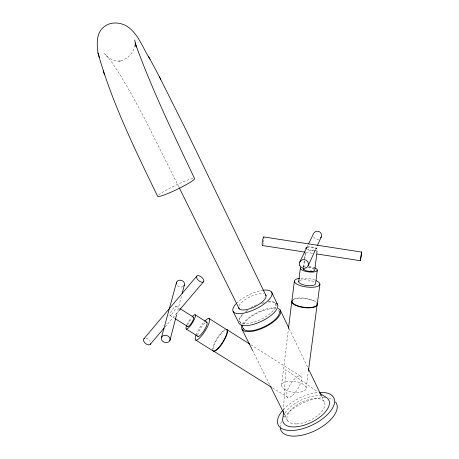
<?xml version="1.0" encoding="UTF-8"?>
<svg xmlns="http://www.w3.org/2000/svg" width="459" height="459" viewBox="0 0 459 459"><rect width="100%" height="100%" fill="white"/><g stroke="black" fill="none" stroke-linecap="round" stroke-linejoin="round"><path stroke-width="0.34" stroke-dasharray="2.29 1.72" d="M283.473 410.868L285.687 369.696L318.139 392.026M281.545 385.216L288.476 328.495M303.451 267.086L304.42 259.306M304.512 258.601L305.304 252.232M303.76 267.454L305.619 252.582M316.59 252.806L317.043 249.266M316.928 253.058L317.37 249.616M306.159 388.211L308.305 371.899M134.751 44.976C133.758 53.181 127.04 60.118 118.795 61.116L121.222 61.007C114.836 61.649 108.467 58.763 104.595 53.68L111.267 61.408L120.585 75.557L131.785 94.761L144.137 117.642L178.964 187.226M176.767 314.145L181.632 295.447M315.459 249.725L317.209 245.875M307.404 246.299L308.018 245.031M165.091 326.917L178.517 311.15M306.096 252.289L312.436 253.27M272.554 387.895L287.718 397.362M170.054 315.488L174.793 318.454M175.843 306.038L179.389 308.27M250.855 344.772L300.249 376.024M239.747 321.484L240.929 323.853M252.49 350.28L269.645 384.699M284.901 415.297L287.443 420.398M289.17 328.713L308.087 368.124M321.736 396.553L324.215 401.723M275.457 303.474L277.179 307.048M293.749 299.153A12.766 4.538 7.4 0 1 306.371 298.419A12.766 4.538 7.4 0 1 316.83 302.946M239.019 305.923A15.009 5.491 -26 0 1 249.891 296.881A15.009 5.491 -26 0 1 263.776 293.76M243.867 324.048A19.932 7.677 -26 0 1 258.36 312.568A19.932 7.677 -26 0 1 275.905 308.873M267.987 301.609A19.989 7.545 -26 0 1 272.812 311.093A19.989 7.545 -26 0 1 247.55 323.578A19.989 7.545 -26 0 1 242.421 314.243M245.485 311.391A19.989 7.545 -26 0 1 246.517 310.588M250.958 307.65A19.989 7.545 -26 0 1 253.764 306.119M254.338 305.837A19.989 7.545 -26 0 1 257.264 304.512M263.059 302.533A19.989 7.545 -26 0 1 264.327 302.217M242.633 324.364A21.372 8.228 -26 0 1 257.918 312.189A21.372 8.228 -26 0 1 276.657 308.041M292.285 300.433A12.772 4.55 7.4 0 1 302.951 298.373A12.772 4.55 7.4 0 1 315.453 302.051M280.237 427.61A30.862 15.095 -26 0 1 281.614 421.402M284.161 417.277A30.862 15.095 -26 0 1 326.326 397.93M328.983 398.355A30.862 15.095 -26 0 1 333.286 400.036M197.68 335.133A8.377 2.043 -57.9 0 1 205.167 322.792M187.788 324.955A5.519 1.274 -57.9 0 1 191.828 318.316M307.507 246.965A5.64 1.71 7.1 0 1 314.863 247.659A5.64 1.71 7.1 0 1 316.291 250.046M312.872 250.465A5.64 1.71 7.1 0 1 307.444 249.392M300.897 278.206A12.858 4.326 7.3 0 1 314.92 280.139M299.893 280.392A8.486 2.852 7.3 0 1 314.432 282.073M306.928 247.562A5.646 1.716 7.1 0 1 314.581 247.808A5.646 1.716 7.1 0 1 316.618 250.396M314.558 250.798A5.646 1.716 7.1 0 1 306.876 249.283M183.164 286.456A4.137 3.425 14.6 0 1 176.79 284.913M212.764 350.378A12.634 3.339 -58 0 1 216.677 339.155A12.634 3.339 -58 0 1 225.3 329.573M145.956 338.358A4.206 2.456 40.2 0 1 150.064 341.353M304.948 267.413A5.6 1.813 7.2 0 1 306.101 267.258M308.878 267.333A5.6 1.813 7.2 0 1 313.663 268.79M283.295 409.709A30.931 14.946 -26 0 1 318.185 392.508M238.858 320.52A21.424 8.113 -26 0 1 243.683 313.795M246.167 311.736A21.424 8.113 -26 0 1 249.346 309.521M261.567 303.726A21.424 8.113 -26 0 1 263.414 303.164M268.595 302.091A21.424 8.113 -26 0 1 275.469 302.613M158.516 195.092A20.489 2.163 -25.7 0 1 175.281 185.465A20.489 2.163 -25.7 0 1 193.119 178.436M196.068 335.053A12.697 3.098 -57.9 0 1 204.903 320.996M236.488 303.33A21.521 7.872 -26 0 1 262.261 290.346M213.028 349.092A12.64 3.345 -58 0 1 217.623 338.3A12.64 3.345 -58 0 1 225.243 329.849M302.923 266.513A8.526 2.76 7.2 0 1 306.721 266.237M308.901 266.398A8.526 2.76 7.2 0 1 314.84 267.884M186.876 324.966A8.405 1.934 -57.9 0 1 191.214 317.84M319.045 239.001A4.194 3.993 22.1 0 1 313.296 235.674M263.959 238.118A4.332 0.614 -81.1 0 1 263.931 238.99M263.839 240.005A4.332 0.614 -81.1 0 1 263.512 242.22M263.294 243.259A4.332 0.614 -81.1 0 1 263.059 244.159M308.224 267.614A5.606 1.813 7.2 0 1 313.979 269.158M284.964 413.002A25.348 12.25 -26 0 1 322.252 396.002M296.801 423.927A20.615 9.96 -26 0 0 324.961 404.241A20.615 9.96 -26 0 0 296.026 405.526A20.615 9.96 -26 0 0 296.801 423.927M285.073 389.611A12.393 5.41 7.9 0 0 305.7 389.571A12.393 5.41 7.9 0 0 290.782 381.154A12.393 5.41 7.9 0 0 285.073 389.611M292.572 395.342A12.382 4.338 -58.4 0 0 301.098 376.787A12.382 4.338 -58.4 0 0 288.43 388.004A12.382 4.338 -58.4 0 0 292.572 395.342M171.752 314.317A5.548 1.165 -57.8 0 0 176.049 306.279A5.548 1.165 -57.8 0 0 171.069 311.69A5.548 1.165 -57.8 0 0 171.752 314.317"/><path stroke-width="0.69" d="M283.169 416.548L283.433 411.58M288.476 328.495L291.769 301.552M294.357 281.178L291.907 301.207A12.766 4.538 7.4 0 0 306.101 307.455A12.766 4.538 7.4 0 0 316.83 302.946M298.694 281.683L300.37 268.165M316.836 253.747L314.725 270.156A5.606 1.813 7.2 0 1 309.114 271.344A5.606 1.813 7.2 0 1 303.588 268.871M317.312 270.116L315.562 283.633A8.486 2.852 7.3 0 1 305.958 285.395A8.486 2.852 7.3 0 1 299.021 280.977M308.396 371.188L317.152 304.524A12.772 4.55 7.4 0 1 302.676 307.421A12.772 4.55 7.4 0 1 292.285 300.433M317.278 304.174L319.906 284.138M169.922 340.458A4.498 3.586 14.4 0 0 164.787 335.322A4.498 3.586 14.4 0 0 162.383 341.071A4.498 3.586 14.4 0 0 169.922 340.458L176.589 314.84M182.171 293.37L184.334 285.062M161.465 337.457L176.566 282.256M316.664 253.93L360.338 260.712L361.732 252.106L263.695 236.936M361.703 251.997L360.338 260.712M308.184 265.767L314.88 251.01M317.502 245.232L321.283 236.89M299.71 262.158L307.094 246.936M308.632 243.763L313.554 233.62A4.194 3.993 22.1 0 1 319.475 231.818A4.194 3.993 22.1 0 1 320.749 237.785M143.874 338.857L196.796 276.054M150.277 344.319L164.161 328.007M178.976 310.605L203.515 281.786A4.412 2.255 40.2 0 0 199.745 276.02A4.412 2.255 40.2 0 0 197.198 278.98A4.412 2.255 40.2 0 0 203.515 281.786M262.422 245.508L304.69 252.071M271.344 387.138L213.722 351.164A12.64 3.345 -58 0 0 223.516 341.479A12.64 3.345 -58 0 0 226.757 329.539L249.65 344.009M195.832 340.142L213.349 351.072M175.384 318.827L187.823 326.619M186.32 329.086L198.076 336.441M195.052 314.742L206.757 322.126M179.98 308.643L193.56 317.198M208.988 318.454L226.379 329.453A12.634 3.339 -58 0 1 222.254 342.793A12.634 3.339 -58 0 1 212.764 350.378M319.906 393.243L325.219 396.897M150.07 59.28C142.571 47.988 138.234 32.819 125.944 25.664C119.162 22.107 110.527 21.757 104.262 26.628C95.977 32.807 96.832 43.863 97.974 52.94C111.973 102.914 135.107 149.72 157.603 196.291A20.489 2.163 -25.7 0 0 176.726 189.561A20.489 2.163 -25.7 0 0 194.553 178.557C173.427 133.971 151.849 89.425 135.13 42.951L136.237 46.99L134.705 39.967M159.462 76.923L185.493 128.893L266.059 295.762M148.389 56.147L160.742 79.298M241.52 325.035L243.287 328.592M233.109 311.397L239.053 323.32A21.424 8.113 -26 0 0 263.713 320.141A21.424 8.113 -26 0 0 276.536 303.233M242.002 329.241L252.49 350.28M270.282 385.973L284.58 414.661M179.28 187.863L239.277 308.918M271.556 292.022L277.316 304.019M280.179 309.974L288.86 328.07M308.396 368.772L321.426 395.91M103.252 70.835L104.491 74.978M97.974 52.94L99.379 57.639M265.348 294.517A15.009 5.491 -26 0 1 254.865 306.669A15.009 5.491 -26 0 1 238.691 307.616M262.875 290.254A21.521 7.872 -26 0 1 268.945 299.727A21.521 7.872 -26 0 1 241.663 313.48A21.521 7.872 -26 0 1 236.081 303.76M278.32 308.546A21.372 8.228 -26 0 1 264.183 327.439A21.372 8.228 -26 0 1 241.996 325.752M278.877 310.634A19.932 7.677 -26 0 1 265.136 326.332A19.932 7.677 -26 0 1 243.304 328.581M335.42 401.843A30.862 15.095 -26 0 1 315.006 430.691A30.862 15.095 -26 0 1 280.311 428.281M319.63 392.411A30.931 14.946 -26 0 1 330.572 411.057A30.931 14.946 -26 0 1 290.398 430.531A30.931 14.946 -26 0 1 282.813 410.254M206.085 322.224A8.377 2.043 -57.9 0 1 204.433 329.946A8.377 2.043 -57.9 0 1 197.72 336.011M204.903 320.996A12.697 3.098 -57.9 0 1 209.126 322.694A12.697 3.098 -57.9 0 1 199.344 338.26A12.697 3.098 -57.9 0 1 196.068 335.053M314.84 267.884A8.526 2.76 7.2 0 1 315.746 271.55A8.526 2.76 7.2 0 1 305.183 271.258A8.526 2.76 7.2 0 1 300.697 267.488M193.13 317.267A5.519 1.274 -57.9 0 1 191.948 322.304A5.519 1.274 -57.9 0 1 187.599 326.349M316.165 280.656A12.858 4.326 7.3 0 1 315.706 286.909A12.858 4.326 7.3 0 1 297.271 284.362A12.858 4.326 7.3 0 1 299.509 278.355M150.575 343.745A4.206 2.456 40.2 0 1 145.457 343.447A4.206 2.456 40.2 0 1 144.401 338.472M176.44 284.035A4.137 3.425 14.6 0 1 181.23 280.317A4.137 3.425 14.6 0 1 183.864 285.837M315.723 250.654A5.646 1.716 7.1 0 1 314.558 250.798M306.331 248.801A5.646 1.716 7.1 0 1 306.928 247.562M192.419 316.452A8.405 1.934 -57.9 0 1 195.035 317.588A8.405 1.934 -57.9 0 1 188.46 327.915A8.405 1.934 -57.9 0 1 186.647 325.517M311.598 271.045A5.6 1.813 7.2 0 1 310.244 271.074M303.99 269.496A5.6 1.813 7.2 0 1 303.485 268.056M306.015 248.457A5.64 1.71 7.1 0 1 305.843 247.992M262.611 245.324A4.332 0.614 -81.1 0 1 262.416 241.342A4.332 0.614 -81.1 0 1 263.839 237.062M325.207 396.909A25.348 12.25 -26 0 1 310.645 422.682A25.348 12.25 -26 0 1 283.186 416.542M299.756 265.491A4.607 4.332 23.8 0 0 307.599 266.736A4.607 4.332 23.8 0 0 304.495 259.639A4.607 4.332 23.8 0 0 299.756 265.491"/></g></svg>
